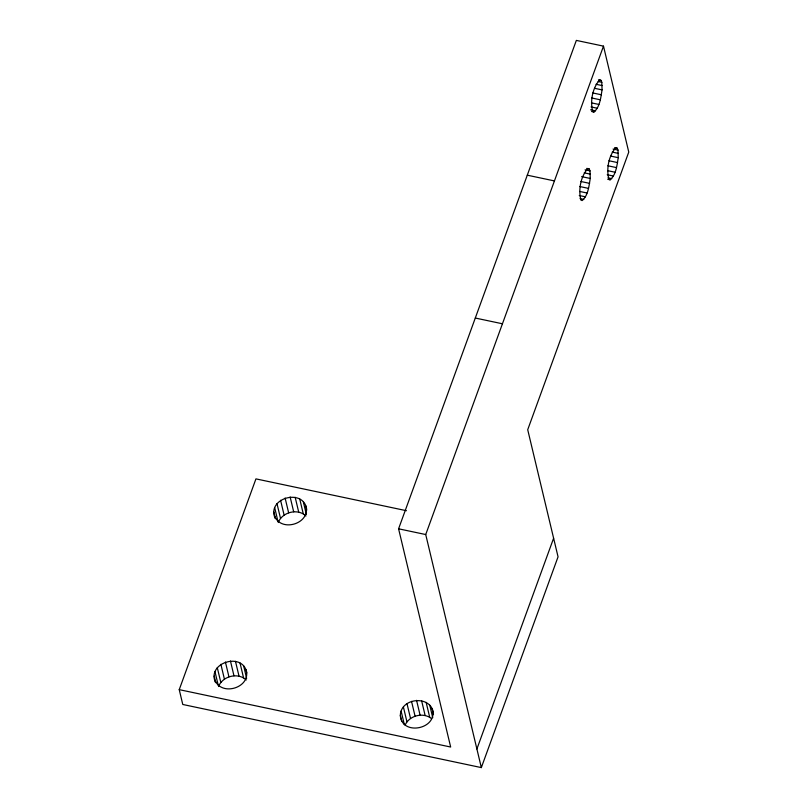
<?xml version="1.0" encoding="UTF-8"?>
<svg xmlns="http://www.w3.org/2000/svg" width="808" height="808" viewBox="0 0 808 808"><rect width="100%" height="100%" fill="white"/><g stroke="black" fill="none" stroke-linecap="round" stroke-linejoin="round"><path stroke-width="1.21" d="M590.254 178.457L590.012 170.862L589.143 168.912L587.87 168.498C580.679 176.487 578.144 189.84 580.932 200.152L582.204 200.576C588.285 195.223 588.951 186.012 590.254 178.457L581.619 176.629M602.061 89.88L601.819 82.295L600.95 80.346L599.688 79.921C592.486 87.91 589.961 101.263 592.739 111.575L594.011 111.999C600.091 106.656 600.768 97.435 602.061 89.88L594.658 88.325M618.241 157.681L617.999 150.096L617.13 148.137L615.858 147.723C608.666 155.712 606.141 169.064 608.919 179.376L610.192 179.8C616.272 174.447 616.938 165.236 618.241 157.681L610.838 156.116M215.574 682.649C206.151 662.51 243.491 651.379 246.783 673.024M275.276 518.625C265.691 497.768 304.747 487.386 306.757 510.151M432.098 708.959C438.704 728.877 401.748 736.593 400.334 715.444C400.738 696.769 433.068 694.92 433.452 714.656M179.235 689.648L450.662 747.026L398.586 528.806L576.346 40.4L603.495 46.137L628.765 152.076L527.715 429.715L558.055 556.833L481.336 767.6L182.77 704.475L179.235 689.648L255.944 478.881L406.464 510.707M481.336 767.6L425.725 534.543L603.495 46.137M476.892 748.986L553.611 538.219M278.225 522.513C282.346 511.999 297.667 508.151 305.979 515.948M218.524 686.537C222.644 676.023 237.966 672.175 246.278 679.972M405.222 724.877C409.515 715.403 423.432 712.01 431.492 718.615M598.486 79.82L600.95 80.346M598.122 81.507L601.819 82.295M596.031 84.274L602.202 85.577M592.769 92.96L601.405 94.778M591.668 97.97L600.314 99.798M591.466 102.868L598.869 104.434M591.062 106.939L597.233 108.242M590.628 109.807L595.557 110.847M591.547 111.474L594.011 111.999M614.666 147.622L617.13 148.137M613.07 149.046L617.999 150.096M612.212 152.076L618.383 153.379M608.949 160.752L617.585 162.58M607.848 165.771L616.484 167.599M607.646 170.67L615.05 172.235M586.679 168.397L589.143 168.912M585.073 169.821L590.012 170.862M607.242 174.74L613.413 176.043M584.224 172.851L590.395 174.154M608.04 177.871L611.737 178.649M607.727 179.275L610.192 179.8M580.962 181.527L589.598 183.355M527.291 175.184L554.429 180.921M579.861 186.547L588.497 188.375M579.659 191.446L587.062 193.011M579.255 195.516L585.426 196.819M580.053 198.647L583.75 199.424M475.296 318.039L502.435 323.776M398.586 528.806L425.725 534.543M274.73 516.342C281.689 532.886 311.454 523.19 305.666 505.586M215.029 680.366C221.988 696.91 251.753 687.214 245.975 669.61M429.765 705.212L432.755 717.756M426.149 702.354L429.684 717.181M421.594 700.667L425.139 715.504M416.564 700.324L420.099 715.161M411.524 701.354L415.07 716.181M407 703.647L410.535 718.484M403.404 707L406.949 721.827M401.111 711.06L404.374 724.746M400.334 715.444L401.697 721.15M303.343 501.839L306.333 514.383M299.728 498.98L303.263 513.807M295.173 497.294L298.718 512.131M290.143 496.95L293.678 511.787M285.103 497.981L288.648 512.807M280.578 500.273L284.113 515.11M276.982 503.626L280.527 518.453M274.69 507.687L277.952 521.372M273.912 512.07L275.276 517.776M243.642 665.853L246.632 678.407M240.026 663.004L243.561 677.831M235.471 661.318L239.017 676.145M230.442 660.974L233.977 675.801M225.412 662.005L228.947 676.831M220.877 664.297L224.412 679.134M217.281 667.64L220.826 682.477M214.989 671.711L218.261 685.396M214.211 676.094L215.574 681.8"/></g></svg>
